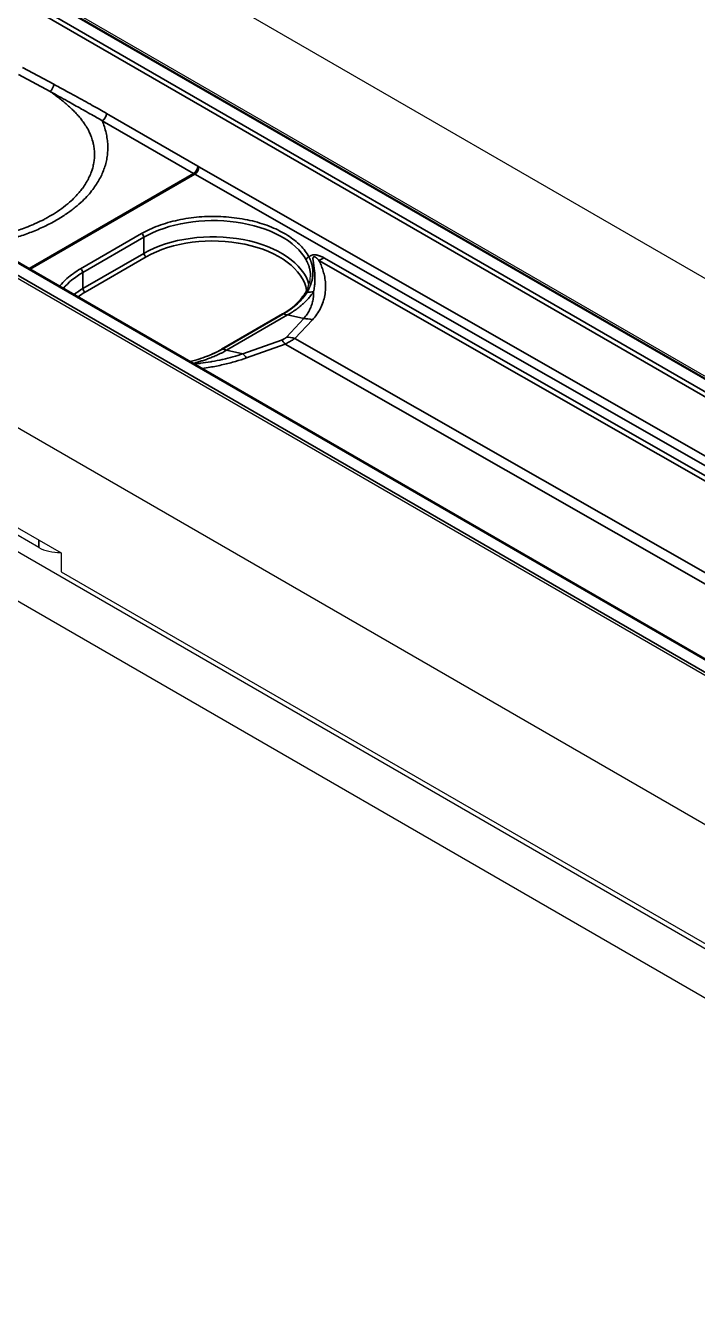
# Model space of a CAD drawing. Header units: millimetres. Extents: x 68 to 2000, y 100 to 2870.
# Drawn here: x 1445.8 to 1501.1, y 788.5 to 894.6 of the extents above; entities that cross this region are included whole.
import ezdxf

# ---------------------------------------------------------------- set-up
doc = ezdxf.new("R2010")
doc.units = ezdxf.units.MM
doc.header["$LTSCALE"] = 10
doc.layers.add('_Sichtbarkanten', color=7, linetype='Continuous', lineweight=25)
doc.layers.add('Sichtbar schmal (ISO)', color=7, linetype='Continuous', lineweight=35)

msp = doc.modelspace()

# ---------------------------------------------------------------- linework, layer by layer
at = {"layer": '_Sichtbarkanten'}
for p, q in [((1274.8, 1004.8), (1593, 821.09)), ((1286.11, 990.05), (1567.55, 827.56)), ((1286.57, 989.96), (1567.29, 827.89)), ((1235.91, 982.35), (1554.1, 798.64)), ((1547.56, 816.03), (1266.14, 978.51)), ((1545.97, 815.58), (1265.25, 977.65)), ((1466.94, 870.88), (1461.92, 867.99)), ((1414.27, 869.16), (1546.86, 792.61)), ((1546.86, 788.53), (1414.27, 865.08)), ((1426.12, 864.28), (1448.75, 851.22)), ((1446.91, 851.67), (1429.58, 861.67)), ((1448.75, 851.22), (1448.75, 849.67)), ((1448.75, 849.67), (1509.2, 814.76))]:
    msp.add_line(p, q, dxfattribs=at)
for centre, major_axis, ratio, start_param, end_param in [((1462.05, 867.77), (-0.125, 0.217), 0.589802, 0.000537, 0.00064), ((1448.68, 852.69), (-2.5, 0), 0.578054, 0.786007, 1.578464)]:
    msp.add_ellipse(centre, major_axis=major_axis, ratio=ratio, start_param=start_param, end_param=end_param, dxfattribs=at)
for points in [[(1468.8, 872.58), (1469.08, 873.05), (1469.23, 873.53), (1469.24, 873.98)], [(1466.94, 870.88), (1466.94, 870.88), (1466.94, 870.88), (1466.94, 870.88)]]:
    msp.add_open_spline(points, degree=3, dxfattribs=at)
for points, knots in [([(1466.94, 870.88), (1467.54, 871.23), (1468.05, 871.64), (1468.57, 872.24), (1468.69, 872.41), (1468.8, 872.58)], [0, 0, 0, 0, 0.5172031, 0.5172031, 0.7129245, 0.7129245, 0.7129245, 0.7129245]), ([(1459.31, 866.99), (1459.99, 867.14), (1460.63, 867.36), (1461.45, 867.73), (1461.7, 867.85), (1461.92, 867.99)], [0.0820415, 0.0820415, 0.0820415, 0.0820415, 0.5203042, 0.5203042, 0.7160716, 0.7160716, 0.7160716, 0.7160716])]:
    msp.add_open_spline(points, degree=3, knots=knots, dxfattribs=at)
at = {"layer": 'Sichtbar schmal (ISO)'}
for p, q in [((1285.1, 989.52), (1566.53, 827.04)), ((1567.42, 827.55), (1285.99, 990.04)), ((1566.35, 826.74), (1284.93, 989.22)), ((1265.12, 977.99), (1546.56, 815.5)), ((1547.44, 816.02), (1266.02, 978.5)), ((1445.55, 891.15), (1448.13, 889.77)), ((1445.24, 890.56), (1447.82, 889.18)), ((1452.12, 886.76), (1459.63, 882.42)), ((1452.48, 887.36), (1459.98, 883.03)), ((1446.1, 874.61), (1459.63, 882.42)), ((1446.19, 874.56), (1459.72, 882.37)), ((1459.72, 882.37), (1562.22, 823.82)), ((1460.07, 882.97), (1562.92, 824.23)), ((1450.33, 874.59), (1455.35, 877.48)), ((1450.51, 874.28), (1455.53, 877.18)), ((1455.53, 877.18), (1455.55, 875.86)), ((1450.53, 872.97), (1455.55, 875.86)), ((1450.7, 872.66), (1455.72, 875.56)), ((1469.94, 875.28), (1546.19, 831.72)), ((1470.35, 875.48), (1546.59, 831.93)), ((1450.51, 874.28), (1450.53, 872.97)), ((1470.45, 873.62), (1470.45, 873.62)), ((1467.03, 870.89), (1462.01, 867.99)), ((1462.35, 867.9), (1467.36, 870.79)), ((1468.69, 870.49), (1467.36, 870.79)), ((1468.69, 870.49), (1467.26, 868.96)), ((1469.4, 870.39), (1467.97, 868.86)), ((1466.86, 868.73), (1463.67, 867.6)), ((1467.97, 868.86), (1533.31, 831.54)), ((1463.67, 867.6), (1462.35, 867.9)), ((1467.17, 868.4), (1463.98, 867.26)), ((1467.17, 868.4), (1532.5, 831.07)), ((1446.91, 851.67), (1446.91, 852.28))]:
    msp.add_line(p, q, dxfattribs=at)
for centre, major_axis, ratio, start_param, end_param in [((1447.77, 889.57), (0.237, 0.44), 0.595228, 4.00544, 5.463512), ((1452.12, 887.16), (0.25, 0.433), 0.57735, 3.926991, 5.480334), ((1459.63, 882.83), (0.25, 0.433), 0.57735, 3.926992, 5.480334), ((1459.63, 902.83), (12.5, -21.65), 0.57735, 5.497787, 5.503023), ((1459.72, 882.78), (0.248, 0.434), 0.580313, 3.924309, 5.477656), ((1460.31, 905.45), (-11.83, 23.79), 0.584954, 2.419128, 2.424095), ((1461.21, 873.94), (8.03, 0.04), 0.574224, 0.295803, 2.353525), ((1455.35, 877.28), (0.125, -0.217), 0.57735, 0.802851, 2.36143), ((1461.21, 872.6), (8, 0), 0.57735, 0.149566, 2.356194), ((1461.21, 872.4), (7.75, 0), 0.57735, 0.093863, 2.356194), ((1455.72, 875.77), (-0.125, 0.217), 0.57735, 0.802851, 2.356194), ((1469.13, 875.36), (-0.22, -0.118), 0.783058, 4.318505, 5.869395), ((1470.33, 879.58), (2.48, 4.34), 0.580365, 3.809993, 3.92436), ((1456.19, 871.04), (8.03, 0.04), 0.574225, 2.353524, 2.698243), ((1450.33, 874.38), (0.125, -0.217), 0.57735, 0.802851, 2.36143), ((1456.19, 869.7), (8, 0), 0.57735, 2.356194, 2.495666), ((1450.7, 872.87), (-0.125, 0.217), 0.57735, 0.802851, 2.356194), ((1456.19, 869.5), (7.75, 0), 0.57735, 2.356194, 2.468253), ((1469.01, 872.45), (-0.213, 0.13), 0.763655, 5.367945, 6.283189), ((1467.94, 876.83), (-4.43, 2.31), 0.783417, 2.174068, 2.29128), ((1466.33, 875.29), (-2.5, 4.33), 0.57735, 2.55575, 2.652887), ((1469.2, 868.24), (-1.83, 1.7), 0.803702, 5.270685, 5.583182), ((1467.38, 866.48), (-0.84, 2.36), 0.268501, 5.561414, 5.87391), ((1467.78, 866.71), (-1.83, 1.7), 0.803702, 5.270686, 5.583183), ((1462.05, 867.77), (-0.125, 0.217), 0.589802, 5.697944, 6.283721), ((1461.31, 872.4), (-2.5, 4.33), 0.57735, 2.55575, 2.652887), ((1464.19, 865.35), (-0.84, 2.36), 0.268501, 5.561414, 5.87391)]:
    msp.add_ellipse(centre, major_axis=major_axis, ratio=ratio, start_param=start_param, end_param=end_param, dxfattribs=at)
msp.add_open_spline([(1448.13, 889.77), (1448.45, 889.59), (1449.06, 889.26), (1449.89, 888.81), (1450.64, 888.4), (1451.31, 888.02), (1451.93, 887.68), (1452.3, 887.46), (1452.48, 887.36)], degree=3, dxfattribs=at)
for points, knots in [([(1441.96, 877), (1442, 877.01), (1442.05, 877.01), (1442.09, 877.02), (1442.31, 877.05), (1442.53, 877.09), (1442.76, 877.13), (1442.8, 877.14), (1442.84, 877.15), (1442.88, 877.16), (1443.15, 877.21), (1443.44, 877.27), (1443.74, 877.34), (1443.83, 877.36), (1443.92, 877.39), (1444.01, 877.41), (1444.23, 877.47), (1444.46, 877.53), (1444.69, 877.6), (1444.86, 877.65), (1445.02, 877.7), (1445.19, 877.76), (1445.36, 877.81), (1445.53, 877.87), (1445.69, 877.93), (1445.9, 878.01), (1446.1, 878.09), (1446.3, 878.17), (1446.43, 878.23), (1446.56, 878.29), (1446.69, 878.34), (1446.91, 878.44), (1447.12, 878.55), (1447.33, 878.65), (1447.43, 878.71), (1447.52, 878.76), (1447.62, 878.81), (1447.85, 878.94), (1448.06, 879.06), (1448.26, 879.19), (1448.32, 879.23), (1448.38, 879.27), (1448.44, 879.31), (1448.68, 879.47), (1448.9, 879.63), (1449.09, 879.79), (1449.11, 879.8), (1449.12, 879.8), (1449.13, 879.81), (1449.34, 879.98), (1449.52, 880.14), (1449.69, 880.3), (1449.73, 880.35), (1449.77, 880.39), (1449.82, 880.43), (1449.93, 880.54), (1450.04, 880.66), (1450.13, 880.77), (1450.24, 880.88), (1450.33, 881), (1450.42, 881.11), (1450.44, 881.14), (1450.46, 881.17), (1450.49, 881.2), (1450.59, 881.34), (1450.68, 881.48), (1450.77, 881.62), (1450.81, 881.69), (1450.85, 881.76), (1450.89, 881.83), (1450.93, 881.9), (1450.97, 881.97), (1451, 882.04), (1451.07, 882.17), (1451.13, 882.31), (1451.19, 882.46), (1451.2, 882.5), (1451.22, 882.54), (1451.23, 882.58), (1451.27, 882.68), (1451.3, 882.78), (1451.33, 882.88), (1451.37, 883.03), (1451.4, 883.17), (1451.42, 883.31), (1451.43, 883.33), (1451.43, 883.34), (1451.43, 883.36), (1451.45, 883.49), (1451.47, 883.62), (1451.47, 883.75), (1451.48, 883.88), (1451.48, 884.02), (1451.48, 884.16), (1451.48, 884.17), (1451.48, 884.17), (1451.48, 884.18), (1451.47, 884.33), (1451.45, 884.47), (1451.43, 884.62), (1451.41, 884.74), (1451.39, 884.86), (1451.36, 884.98), (1451.35, 885.01), (1451.34, 885.04), (1451.33, 885.07), (1451.29, 885.22), (1451.24, 885.37), (1451.18, 885.52), (1451.14, 885.63), (1451.1, 885.73), (1451.04, 885.84), (1451.02, 885.88), (1451, 885.93), (1450.98, 885.98), (1450.9, 886.13), (1450.81, 886.27), (1450.72, 886.41), (1450.65, 886.53), (1450.57, 886.64), (1450.5, 886.74), (1450.48, 886.76), (1450.47, 886.78), (1450.45, 886.8), (1450.36, 886.92), (1450.27, 887.03), (1450.18, 887.13), (1450.09, 887.23), (1450, 887.33), (1449.91, 887.43), (1449.82, 887.53), (1449.73, 887.62), (1449.64, 887.71), (1449.63, 887.72), (1449.62, 887.72), (1449.61, 887.73), (1449.52, 887.81), (1449.44, 887.89), (1449.35, 887.97), (1449.26, 888.05), (1449.16, 888.14), (1449.07, 888.22), (1448.97, 888.3), (1448.87, 888.38), (1448.77, 888.47), (1448.67, 888.55), (1448.56, 888.63), (1448.46, 888.71), (1448.35, 888.79), (1448.25, 888.86), (1448.14, 888.94), (1448.13, 888.95), (1448.11, 888.96), (1448.1, 888.97), (1448.01, 889.04), (1447.91, 889.11), (1447.82, 889.18)], [0.3621811, 0.3621811, 0.3621811, 0.3621811, 0.3653846, 0.3653846, 0.3653846, 0.3818232, 0.3818232, 0.3818232, 0.3846154, 0.3846154, 0.3846154, 0.4038462, 0.4038462, 0.4038462, 0.4093576, 0.4093576, 0.4093576, 0.4230769, 0.4230769, 0.4230769, 0.4327241, 0.4327241, 0.4327241, 0.4423077, 0.4423077, 0.4423077, 0.4539652, 0.4539652, 0.4539652, 0.4615385, 0.4615385, 0.4615385, 0.474558, 0.474558, 0.474558, 0.4807692, 0.4807692, 0.4807692, 0.4956006, 0.4956006, 0.4956006, 0.5, 0.5, 0.5, 0.5181467, 0.5181467, 0.5181467, 0.5192308, 0.5192308, 0.5192308, 0.5384615, 0.5384615, 0.5384615, 0.5434493, 0.5434493, 0.5434493, 0.5576923, 0.5576923, 0.5576923, 0.5727792, 0.5727792, 0.5727792, 0.5769231, 0.5769231, 0.5769231, 0.5961538, 0.5961538, 0.5961538, 0.6058788, 0.6058788, 0.6058788, 0.6153846, 0.6153846, 0.6153846, 0.6346154, 0.6346154, 0.6346154, 0.6403017, 0.6403017, 0.6403017, 0.6538462, 0.6538462, 0.6538462, 0.6730769, 0.6730769, 0.6730769, 0.6751186, 0.6751186, 0.6751186, 0.6923077, 0.6923077, 0.6923077, 0.7106147, 0.7106147, 0.7106147, 0.7115385, 0.7115385, 0.7115385, 0.7307692, 0.7307692, 0.7307692, 0.7464052, 0.7464052, 0.7464052, 0.75, 0.75, 0.75, 0.7692308, 0.7692308, 0.7692308, 0.7825567, 0.7825567, 0.7825567, 0.7884615, 0.7884615, 0.7884615, 0.8076923, 0.8076923, 0.8076923, 0.8236648, 0.8236648, 0.8236648, 0.8269231, 0.8269231, 0.8269231, 0.8461538, 0.8461538, 0.8461538, 0.8653846, 0.8653846, 0.8653846, 0.8846154, 0.8846154, 0.8846154, 0.8864713, 0.8864713, 0.8864713, 0.9038462, 0.9038462, 0.9038462, 0.9230769, 0.9230769, 0.9230769, 0.9423077, 0.9423077, 0.9423077, 0.9615385, 0.9615385, 0.9615385, 0.9807692, 0.9807692, 0.9807692, 0.9833197, 0.9833197, 0.9833197, 1, 1, 1, 1]), ([(1447.82, 889.18), (1448.11, 889.01), (1448.39, 888.86), (1448.66, 888.71), (1448.68, 888.7), (1448.7, 888.69), (1448.73, 888.68), (1448.97, 888.54), (1449.2, 888.41), (1449.43, 888.29), (1449.47, 888.27), (1449.51, 888.24), (1449.55, 888.22), (1449.75, 888.11), (1449.94, 888), (1450.12, 887.9), (1450.18, 887.87), (1450.24, 887.84), (1450.29, 887.8), (1450.47, 887.7), (1450.64, 887.61), (1450.8, 887.52), (1450.86, 887.49), (1450.91, 887.45), (1450.97, 887.42), (1451.15, 887.32), (1451.32, 887.22), (1451.48, 887.13), (1451.51, 887.11), (1451.54, 887.09), (1451.57, 887.08), (1451.76, 886.96), (1451.95, 886.86), (1452.12, 886.76)], [0, 0, 0, 0, 0.1540501, 0.1540501, 0.1540501, 0.1666667, 0.1666667, 0.1666667, 0.3069509, 0.3069509, 0.3069509, 0.3333333, 0.3333333, 0.3333333, 0.4590457, 0.4590457, 0.4590457, 0.5, 0.5, 0.5, 0.6250424, 0.6250424, 0.6250424, 0.6666667, 0.6666667, 0.6666667, 0.8081362, 0.8081362, 0.8081362, 0.8333333, 0.8333333, 0.8333333, 1, 1, 1, 1]), ([(1442.67, 876.59), (1442.88, 876.63), (1443.37, 876.73), (1444.21, 876.93), (1445.23, 877.22), (1446.31, 877.6), (1447.37, 878.06), (1448.35, 878.57), (1449.2, 879.11), (1449.92, 879.65), (1450.5, 880.16), (1450.97, 880.65), (1451.34, 881.1), (1451.65, 881.54), (1451.91, 881.98), (1452.13, 882.43), (1452.31, 882.89), (1452.44, 883.35), (1452.53, 883.81), (1452.57, 884.29), (1452.58, 884.77), (1452.53, 885.26), (1452.44, 885.76), (1452.3, 886.28), (1452.18, 886.6), (1452.12, 886.76)], [0.311186, 0.311186, 0.311186, 0.311186, 0.3333333, 0.3636364, 0.3939394, 0.4242424, 0.4545455, 0.4848485, 0.5151515, 0.5454545, 0.5757576, 0.6060606, 0.6363636, 0.6666667, 0.6969697, 0.7272727, 0.7575758, 0.7878788, 0.8181818, 0.8484848, 0.8787879, 0.9090909, 0.9393939, 0.969697, 1, 1, 1, 1]), ([(1455.35, 877.48), (1455.56, 877.6), (1456, 877.83), (1456.73, 878.14), (1457.51, 878.39), (1458.34, 878.6), (1459.2, 878.76), (1460.08, 878.86), (1460.97, 878.9), (1461.87, 878.89), (1462.76, 878.82), (1463.64, 878.7), (1464.48, 878.53), (1465.29, 878.3), (1466.04, 878.03), (1466.75, 877.7), (1467.38, 877.34), (1467.94, 876.94), (1468.43, 876.51), (1468.83, 876.05), (1469.04, 875.73), (1469.12, 875.56)], [0, 0, 0, 0, 0.0526316, 0.1052632, 0.1578947, 0.2105263, 0.2631579, 0.3157895, 0.3684211, 0.4210526, 0.4736842, 0.5263158, 0.5789474, 0.6315789, 0.6842105, 0.7368421, 0.7894737, 0.8421053, 0.8947368, 0.9473684, 1, 1, 1, 1]), ([(1468.89, 875.32), (1468.9, 875.29), (1468.91, 875.27), (1468.93, 875.24), (1468.93, 875.24), (1468.93, 875.24), (1468.93, 875.24), (1468.94, 875.21), (1468.95, 875.19), (1468.97, 875.16), (1468.97, 875.15), (1468.97, 875.15), (1468.97, 875.15), (1468.99, 875.12), (1469, 875.09), (1469.01, 875.07), (1469.01, 875.06), (1469.02, 875.05), (1469.02, 875.05), (1469.03, 875.02), (1469.04, 874.99), (1469.05, 874.97), (1469.06, 874.96), (1469.06, 874.95), (1469.07, 874.94), (1469.08, 874.91), (1469.09, 874.88), (1469.1, 874.86), (1469.1, 874.84), (1469.11, 874.83), (1469.11, 874.82), (1469.12, 874.79), (1469.13, 874.76), (1469.14, 874.73), (1469.14, 874.72), (1469.15, 874.7), (1469.15, 874.68), (1469.16, 874.66), (1469.17, 874.63), (1469.17, 874.6), (1469.18, 874.58), (1469.18, 874.56), (1469.19, 874.54), (1469.19, 874.51), (1469.2, 874.48), (1469.2, 874.46), (1469.21, 874.43), (1469.21, 874.4), (1469.22, 874.37), (1469.22, 874.35), (1469.23, 874.32), (1469.23, 874.29), (1469.23, 874.26), (1469.24, 874.23), (1469.24, 874.19), (1469.24, 874.16), (1469.24, 874.14), (1469.24, 874.11), (1469.24, 874.07), (1469.24, 874.03), (1469.24, 873.98), (1469.24, 873.98), (1469.24, 873.98), (1469.24, 873.98)], [0, 0, 0, 0, 0.0625, 0.0625, 0.0625, 0.0661891, 0.0661891, 0.0661891, 0.125, 0.125, 0.125, 0.1331624, 0.1331624, 0.1331624, 0.1875, 0.1875, 0.1875, 0.1999486, 0.1999486, 0.1999486, 0.25, 0.25, 0.25, 0.2665749, 0.2665749, 0.2665749, 0.3125, 0.3125, 0.3125, 0.3331226, 0.3331226, 0.3331226, 0.375, 0.375, 0.375, 0.3996603, 0.3996603, 0.3996603, 0.4375, 0.4375, 0.4375, 0.4662528, 0.4662528, 0.4662528, 0.5, 0.5, 0.5, 0.5329208, 0.5329208, 0.5329208, 0.5625, 0.5625, 0.5625, 0.5996775, 0.5996775, 0.5996775, 0.625, 0.625, 0.625, 0.6665373, 0.6665373, 0.6665373, 0.6685496, 0.6685496, 0.6685496, 0.6685496]), ([(1469.12, 875.56), (1469.13, 875.54), (1469.14, 875.53), (1469.15, 875.51), (1469.15, 875.5), (1469.16, 875.49), (1469.16, 875.48), (1469.17, 875.47), (1469.17, 875.46), (1469.18, 875.45), (1469.18, 875.43), (1469.19, 875.42), (1469.2, 875.4), (1469.2, 875.4), (1469.2, 875.4), (1469.2, 875.39), (1469.21, 875.38), (1469.22, 875.36), (1469.23, 875.34), (1469.23, 875.33), (1469.23, 875.32), (1469.24, 875.3), (1469.24, 875.3), (1469.25, 875.29), (1469.25, 875.28), (1469.26, 875.26), (1469.26, 875.24), (1469.27, 875.22), (1469.27, 875.21), (1469.28, 875.21), (1469.28, 875.2), (1469.28, 875.19), (1469.29, 875.17), (1469.3, 875.15), (1469.3, 875.13), (1469.31, 875.11), (1469.32, 875.09), (1469.33, 875.06), (1469.33, 875.04), (1469.34, 875.01), (1469.35, 874.99), (1469.35, 874.98), (1469.35, 874.96), (1469.36, 874.95), (1469.36, 874.94), (1469.36, 874.93), (1469.37, 874.9), (1469.38, 874.87), (1469.38, 874.84), (1469.39, 874.84), (1469.39, 874.83), (1469.39, 874.82), (1469.39, 874.8), (1469.4, 874.77), (1469.4, 874.75), (1469.41, 874.72), (1469.41, 874.7), (1469.42, 874.67), (1469.42, 874.66), (1469.42, 874.65), (1469.42, 874.64), (1469.43, 874.61), (1469.43, 874.57), (1469.43, 874.53), (1469.44, 874.52), (1469.44, 874.51), (1469.44, 874.5), (1469.44, 874.47), (1469.44, 874.44), (1469.44, 874.4), (1469.45, 874.38), (1469.45, 874.35), (1469.45, 874.32), (1469.45, 874.3), (1469.45, 874.28), (1469.45, 874.26), (1469.45, 874.21), (1469.45, 874.16), (1469.44, 874.11), (1469.44, 874.11), (1469.44, 874.11), (1469.44, 874.1), (1469.44, 874.05), (1469.43, 873.99), (1469.42, 873.92), (1469.42, 873.91), (1469.42, 873.9), (1469.42, 873.88), (1469.41, 873.83), (1469.4, 873.78), (1469.39, 873.72), (1469.38, 873.69), (1469.38, 873.66), (1469.37, 873.63), (1469.36, 873.59), (1469.35, 873.55), (1469.34, 873.51), (1469.32, 873.46), (1469.31, 873.4), (1469.28, 873.34), (1469.28, 873.33), (1469.28, 873.31), (1469.27, 873.3), (1469.25, 873.23), (1469.22, 873.16), (1469.18, 873.09), (1469.17, 873.06), (1469.16, 873.04), (1469.15, 873.02), (1469.13, 872.97), (1469.1, 872.92), (1469.08, 872.87), (1469.04, 872.8), (1469, 872.73), (1468.96, 872.66)], [0, 0, 0, 0, 0.0416341, 0.0416341, 0.0416341, 0.0625, 0.0625, 0.0625, 0.0866207, 0.0866207, 0.0866207, 0.125, 0.125, 0.125, 0.1276593, 0.1276593, 0.1276593, 0.1662083, 0.1662083, 0.1662083, 0.1875, 0.1875, 0.1875, 0.2033565, 0.2033565, 0.2033565, 0.2399222, 0.2399222, 0.2399222, 0.25, 0.25, 0.25, 0.2764862, 0.2764862, 0.2764862, 0.3125, 0.3125, 0.3125, 0.3510776, 0.3510776, 0.3510776, 0.375, 0.375, 0.375, 0.3895387, 0.3895387, 0.3895387, 0.4289244, 0.4289244, 0.4289244, 0.4375, 0.4375, 0.4375, 0.4693245, 0.4693245, 0.4693245, 0.5, 0.5, 0.5, 0.5108569, 0.5108569, 0.5108569, 0.553618, 0.553618, 0.553618, 0.5625, 0.5625, 0.5625, 0.597656, 0.597656, 0.597656, 0.625, 0.625, 0.625, 0.6431249, 0.6431249, 0.6431249, 0.6875, 0.6875, 0.6875, 0.6904332, 0.6904332, 0.6904332, 0.7396953, 0.7396953, 0.7396953, 0.75, 0.75, 0.75, 0.7896329, 0.7896329, 0.7896329, 0.8125, 0.8125, 0.8125, 0.837854, 0.837854, 0.837854, 0.875, 0.875, 0.875, 0.8829222, 0.8829222, 0.8829222, 0.9250289, 0.9250289, 0.9250289, 0.9375, 0.9375, 0.9375, 0.9648926, 0.9648926, 0.9648926, 0.9999999, 0.9999999, 0.9999999, 0.9999999]), ([(1469.12, 875.56), (1469.14, 875.57), (1469.16, 875.6), (1469.21, 875.63), (1469.25, 875.66), (1469.3, 875.68), (1469.35, 875.7), (1469.39, 875.72), (1469.44, 875.73), (1469.5, 875.74), (1469.55, 875.74), (1469.62, 875.74), (1469.69, 875.73), (1469.76, 875.72), (1469.83, 875.7), (1469.91, 875.68), (1469.99, 875.65), (1470.08, 875.62), (1470.16, 875.58), (1470.25, 875.54), (1470.32, 875.5), (1470.35, 875.48)], [0, 0, 0, 0, 0.0526316, 0.1052632, 0.1578947, 0.2105263, 0.2631579, 0.3157895, 0.3684211, 0.4210526, 0.4736842, 0.5263158, 0.5789474, 0.6315789, 0.6842105, 0.7368421, 0.7894737, 0.8421053, 0.8947368, 0.9473684, 0.9999999, 0.9999999, 0.9999999, 0.9999999]), ([(1469.94, 875.28), (1470, 875.16), (1470.06, 875.04), (1470.11, 874.91), (1470.16, 874.78), (1470.21, 874.64), (1470.26, 874.49), (1470.31, 874.35), (1470.35, 874.19), (1470.39, 874.03), (1470.42, 873.86), (1470.45, 873.69), (1470.47, 873.51), (1470.48, 873.33), (1470.49, 873.14), (1470.48, 872.96), (1470.48, 872.77), (1470.46, 872.58), (1470.42, 872.4), (1470.39, 872.22), (1470.34, 872.04), (1470.29, 871.86), (1470.23, 871.69), (1470.15, 871.51), (1470.07, 871.34), (1469.98, 871.17), (1469.88, 871.01), (1469.77, 870.85), (1469.66, 870.69), (1469.53, 870.54), (1469.4, 870.39)], [0, 0, 0, 0, 0.1, 0.1, 0.1, 0.2, 0.2, 0.2, 0.3, 0.3, 0.3, 0.4, 0.4, 0.4, 0.5, 0.5, 0.5, 0.6, 0.6, 0.6, 0.7, 0.7, 0.7, 0.8, 0.8, 0.8, 0.9, 0.9, 0.9, 1, 1, 1, 1]), ([(1469.5, 872.7), (1469.51, 872.76), (1469.53, 872.83), (1469.54, 872.9), (1469.54, 872.91), (1469.54, 872.91), (1469.54, 872.92), (1469.55, 872.99), (1469.56, 873.05), (1469.57, 873.12), (1469.57, 873.12), (1469.57, 873.13), (1469.57, 873.13), (1469.58, 873.2), (1469.59, 873.26), (1469.59, 873.33), (1469.59, 873.33), (1469.6, 873.34), (1469.6, 873.34), (1469.6, 873.41), (1469.6, 873.47), (1469.61, 873.54), (1469.61, 873.54), (1469.61, 873.55), (1469.61, 873.55), (1469.61, 873.62), (1469.61, 873.68), (1469.61, 873.74), (1469.61, 873.75), (1469.61, 873.75), (1469.61, 873.76), (1469.61, 873.82), (1469.61, 873.88), (1469.61, 873.94), (1469.61, 873.94), (1469.61, 873.95), (1469.61, 873.95), (1469.61, 874.01), (1469.6, 874.06), (1469.6, 874.11), (1469.6, 874.12), (1469.6, 874.12), (1469.6, 874.13), (1469.6, 874.18), (1469.59, 874.23), (1469.59, 874.27), (1469.59, 874.27), (1469.59, 874.28), (1469.59, 874.28), (1469.58, 874.33), (1469.58, 874.37), (1469.58, 874.41), (1469.58, 874.41), (1469.58, 874.42), (1469.58, 874.42), (1469.57, 874.46), (1469.57, 874.5), (1469.56, 874.54), (1469.56, 874.54), (1469.56, 874.54), (1469.56, 874.54), (1469.56, 874.58), (1469.55, 874.62), (1469.55, 874.65), (1469.55, 874.65), (1469.55, 874.65), (1469.55, 874.66), (1469.54, 874.69), (1469.54, 874.72), (1469.53, 874.75), (1469.53, 874.75), (1469.53, 874.76), (1469.53, 874.76), (1469.53, 874.79), (1469.52, 874.82), (1469.52, 874.84), (1469.52, 874.85), (1469.52, 874.85), (1469.52, 874.85), (1469.52, 874.88), (1469.51, 874.9), (1469.51, 874.93), (1469.51, 874.93), (1469.51, 874.93), (1469.51, 874.93), (1469.5, 874.96), (1469.5, 874.98), (1469.5, 875.01), (1469.5, 875.01), (1469.5, 875.01), (1469.5, 875.01), (1469.49, 875.03), (1469.49, 875.06), (1469.49, 875.08), (1469.49, 875.08), (1469.49, 875.08), (1469.49, 875.08), (1469.48, 875.1), (1469.48, 875.12), (1469.48, 875.14), (1469.48, 875.14), (1469.48, 875.14), (1469.48, 875.15), (1469.47, 875.17), (1469.47, 875.18), (1469.47, 875.2), (1469.47, 875.2), (1469.47, 875.2), (1469.47, 875.2), (1469.47, 875.22), (1469.46, 875.24), (1469.46, 875.26), (1469.46, 875.27), (1469.46, 875.29), (1469.46, 875.31), (1469.46, 875.32), (1469.46, 875.34), (1469.45, 875.35), (1469.45, 875.37), (1469.45, 875.38), (1469.45, 875.39), (1469.45, 875.41), (1469.45, 875.42), (1469.45, 875.43), (1469.45, 875.44), (1469.45, 875.46), (1469.46, 875.47), (1469.46, 875.48), (1469.46, 875.49), (1469.46, 875.5), (1469.46, 875.51), (1469.46, 875.52), (1469.47, 875.52), (1469.47, 875.53), (1469.47, 875.54), (1469.48, 875.55), (1469.48, 875.55), (1469.48, 875.56), (1469.49, 875.56), (1469.49, 875.57), (1469.5, 875.57), (1469.5, 875.57), (1469.51, 875.58), (1469.51, 875.58), (1469.52, 875.58), (1469.52, 875.58), (1469.53, 875.58), (1469.53, 875.58), (1469.54, 875.59), (1469.55, 875.59), (1469.55, 875.58), (1469.56, 875.58), (1469.57, 875.58), (1469.58, 875.58), (1469.59, 875.58), (1469.6, 875.57), (1469.61, 875.57), (1469.62, 875.56), (1469.63, 875.56), (1469.64, 875.55), (1469.65, 875.54), (1469.66, 875.54), (1469.68, 875.53), (1469.69, 875.52), (1469.7, 875.51), (1469.71, 875.5), (1469.73, 875.49), (1469.74, 875.48), (1469.75, 875.47), (1469.77, 875.46), (1469.78, 875.44), (1469.8, 875.43), (1469.81, 875.41), (1469.83, 875.4), (1469.84, 875.38), (1469.86, 875.37), (1469.88, 875.35), (1469.89, 875.33), (1469.91, 875.32), (1469.93, 875.3), (1469.94, 875.28)], [0, 0, 0, 0, 0.021727, 0.021727, 0.021727, 0.02381, 0.02381, 0.02381, 0.045583, 0.045583, 0.045583, 0.047619, 0.047619, 0.047619, 0.069445, 0.069445, 0.069445, 0.071429, 0.071429, 0.071429, 0.093311, 0.093311, 0.093311, 0.095238, 0.095238, 0.095238, 0.11718, 0.11718, 0.11718, 0.119048, 0.119048, 0.119048, 0.141038, 0.141038, 0.141038, 0.142857, 0.142857, 0.142857, 0.164889, 0.164889, 0.164889, 0.166667, 0.166667, 0.166667, 0.188744, 0.188744, 0.188744, 0.190476, 0.190476, 0.190476, 0.212605, 0.212605, 0.212605, 0.214286, 0.214286, 0.214286, 0.236468, 0.236468, 0.236468, 0.238095, 0.238095, 0.238095, 0.260328, 0.260328, 0.260328, 0.261905, 0.261905, 0.261905, 0.284189, 0.284189, 0.284189, 0.285714, 0.285714, 0.285714, 0.308049, 0.308049, 0.308049, 0.309524, 0.309524, 0.309524, 0.33191, 0.33191, 0.33191, 0.333333, 0.333333, 0.333333, 0.35577, 0.35577, 0.35577, 0.357143, 0.357143, 0.357143, 0.379631, 0.379631, 0.379631, 0.380952, 0.380952, 0.380952, 0.403491, 0.403491, 0.403491, 0.404762, 0.404762, 0.404762, 0.427351, 0.427351, 0.427351, 0.428571, 0.428571, 0.428571, 0.451211, 0.451211, 0.451211, 0.475072, 0.475072, 0.475072, 0.498933, 0.498933, 0.498933, 0.522794, 0.522794, 0.522794, 0.546654, 0.546654, 0.546654, 0.570514, 0.570514, 0.570514, 0.594375, 0.594375, 0.594375, 0.618235, 0.618235, 0.618235, 0.642095, 0.642095, 0.642095, 0.665952, 0.665952, 0.665952, 0.68981, 0.68981, 0.68981, 0.713671, 0.713671, 0.713671, 0.737529, 0.737529, 0.737529, 0.761394, 0.761394, 0.761394, 0.785259, 0.785259, 0.785259, 0.809119, 0.809119, 0.809119, 0.832978, 0.832978, 0.832978, 0.856838, 0.856838, 0.856838, 0.880698, 0.880698, 0.880698, 0.904559, 0.904559, 0.904559, 0.928419, 0.928419, 0.928419, 0.952279, 0.952279, 0.952279, 0.97614, 0.97614, 0.97614, 1, 1, 1, 1]), ([(1448.62, 873.16), (1448.67, 873.22), (1448.85, 873.43), (1449.2, 873.79), (1449.73, 874.21), (1450.12, 874.46), (1450.33, 874.59)], [0.8218211, 0.8218211, 0.8218211, 0.8218211, 0.8421053, 0.8947368, 0.9473684, 1, 1, 1, 1]), ([(1468.96, 872.66), (1468.86, 872.49), (1468.74, 872.33), (1468.61, 872.17), (1468.48, 872.01), (1468.33, 871.86), (1468.17, 871.71), (1468, 871.56), (1467.83, 871.41), (1467.64, 871.28), (1467.45, 871.14), (1467.24, 871.01), (1467.03, 870.89)], [0, 0, 0, 0, 0.248741, 0.248741, 0.248741, 0.499365, 0.499365, 0.499365, 0.749894, 0.749894, 0.749894, 1, 1, 1, 1]), ([(1467.36, 870.79), (1467.5, 870.87), (1467.63, 870.95), (1467.74, 871.03), (1467.75, 871.03), (1467.76, 871.04), (1467.78, 871.05), (1467.88, 871.12), (1467.98, 871.18), (1468.06, 871.25), (1468.08, 871.26), (1468.1, 871.27), (1468.11, 871.28), (1468.19, 871.34), (1468.27, 871.4), (1468.33, 871.45), (1468.35, 871.47), (1468.37, 871.49), (1468.39, 871.5), (1468.45, 871.55), (1468.51, 871.6), (1468.57, 871.65), (1468.59, 871.67), (1468.61, 871.69), (1468.63, 871.7), (1468.68, 871.75), (1468.73, 871.79), (1468.77, 871.84), (1468.79, 871.86), (1468.81, 871.88), (1468.83, 871.9), (1468.88, 871.94), (1468.92, 871.98), (1468.96, 872.03), (1468.98, 872.05), (1469, 872.07), (1469.02, 872.09), (1469.06, 872.13), (1469.1, 872.18), (1469.14, 872.22), (1469.15, 872.24), (1469.17, 872.27), (1469.19, 872.29), (1469.23, 872.34), (1469.27, 872.39), (1469.31, 872.44), (1469.33, 872.46), (1469.34, 872.47), (1469.35, 872.49), (1469.4, 872.56), (1469.45, 872.63), (1469.5, 872.7)], [0, 0, 0, 0, 0.1017218, 0.1017218, 0.1017218, 0.1111111, 0.1111111, 0.1111111, 0.2046711, 0.2046711, 0.2046711, 0.2222222, 0.2222222, 0.2222222, 0.308684, 0.308684, 0.308684, 0.3333333, 0.3333333, 0.3333333, 0.4139675, 0.4139675, 0.4139675, 0.4444444, 0.4444444, 0.4444444, 0.521176, 0.521176, 0.521176, 0.5555556, 0.5555556, 0.5555556, 0.6300864, 0.6300864, 0.6300864, 0.6666667, 0.6666667, 0.6666667, 0.7425849, 0.7425849, 0.7425849, 0.7777778, 0.7777778, 0.7777778, 0.8638146, 0.8638146, 0.8638146, 0.8888889, 0.8888889, 0.8888889, 0.9999999, 0.9999999, 0.9999999, 0.9999999]), ([(1469.5, 872.7), (1469.5, 872.67), (1469.5, 872.65), (1469.5, 872.63), (1469.5, 872.49), (1469.49, 872.36), (1469.48, 872.22), (1469.48, 872.2), (1469.47, 872.18), (1469.47, 872.16), (1469.45, 872.03), (1469.42, 871.89), (1469.39, 871.76), (1469.38, 871.75), (1469.38, 871.73), (1469.37, 871.71), (1469.33, 871.58), (1469.28, 871.44), (1469.22, 871.31), (1469.22, 871.3), (1469.21, 871.29), (1469.2, 871.28), (1469.14, 871.15), (1469.07, 871.01), (1468.99, 870.89), (1468.98, 870.88), (1468.98, 870.88), (1468.98, 870.87), (1468.89, 870.74), (1468.79, 870.62), (1468.69, 870.5), (1468.69, 870.49), (1468.69, 870.49), (1468.69, 870.49)], [0.0000001, 0.0000001, 0.0000001, 0.0000001, 0.0281762, 0.0281762, 0.0281762, 0.2, 0.2, 0.2, 0.2273064, 0.2273064, 0.2273064, 0.4, 0.4, 0.4, 0.4232007, 0.4232007, 0.4232007, 0.6, 0.6, 0.6, 0.6155207, 0.6155207, 0.6155207, 0.8, 0.8, 0.8, 0.8064143, 0.8064143, 0.8064143, 0.9987896, 0.9987896, 0.9987896, 1, 1, 1, 1]), ([(1467.03, 870.89), (1467.01, 870.89), (1467, 870.89), (1466.98, 870.89), (1466.97, 870.89), (1466.96, 870.89), (1466.95, 870.89), (1466.94, 870.88), (1466.94, 870.88), (1466.94, 870.88)], [0, 0, 0, 0, 0.2, 0.2, 0.2, 0.4, 0.4, 0.4, 0.4326714, 0.4326714, 0.4326714, 0.4326714]), ([(1467.26, 868.96), (1467.25, 868.95), (1467.21, 868.91), (1467.14, 868.86), (1467.06, 868.82), (1466.97, 868.77), (1466.9, 868.75), (1466.86, 868.73)], [0.0000019, 0.0000019, 0.0000019, 0.0000019, 0.2, 0.4, 0.6, 0.8, 1, 1, 1, 1]), ([(1467.97, 868.86), (1467.93, 868.83), (1467.88, 868.8), (1467.83, 868.77), (1467.79, 868.74), (1467.74, 868.71), (1467.69, 868.68), (1467.64, 868.65), (1467.58, 868.62), (1467.53, 868.59), (1467.47, 868.56), (1467.41, 868.53), (1467.35, 868.5), (1467.29, 868.46), (1467.23, 868.43), (1467.17, 868.4)], [0.000001, 0.000001, 0.000001, 0.000001, 0.2, 0.2, 0.2, 0.4, 0.4, 0.4, 0.6, 0.6, 0.6, 0.8, 0.8, 0.8, 1, 1, 1, 1]), ([(1462.01, 867.99), (1461.8, 867.87), (1461.57, 867.75), (1461.34, 867.64), (1461.1, 867.53), (1460.85, 867.43), (1460.59, 867.34), (1460.59, 867.34), (1460.59, 867.34), (1460.59, 867.34), (1460.33, 867.24), (1460.07, 867.16), (1459.8, 867.08), (1459.8, 867.08), (1459.79, 867.08), (1459.79, 867.08), (1459.64, 867.04), (1459.49, 867), (1459.34, 866.97)], [0, 0, 0, 0, 0.25, 0.25, 0.25, 0.5, 0.5, 0.5, 0.5014366, 0.5014366, 0.5014366, 0.75, 0.75, 0.75, 0.7518169, 0.7518169, 0.7518169, 0.8880252, 0.8880252, 0.8880252, 0.8880252]), ([(1459.61, 866.82), (1459.67, 866.83), (1459.73, 866.85), (1459.8, 866.86), (1459.8, 866.87), (1459.8, 866.87), (1459.8, 866.87), (1459.91, 866.89), (1460.01, 866.92), (1460.12, 866.96), (1460.12, 866.96), (1460.13, 866.96), (1460.13, 866.96), (1460.23, 866.99), (1460.34, 867.02), (1460.44, 867.06), (1460.44, 867.06), (1460.45, 867.06), (1460.45, 867.06), (1460.56, 867.09), (1460.66, 867.13), (1460.77, 867.17), (1460.78, 867.17), (1460.78, 867.17), (1460.78, 867.17), (1460.89, 867.21), (1461.01, 867.26), (1461.13, 867.31), (1461.25, 867.35), (1461.37, 867.41), (1461.5, 867.46), (1461.5, 867.47), (1461.51, 867.47), (1461.51, 867.47), (1461.64, 867.53), (1461.77, 867.59), (1461.91, 867.66), (1461.91, 867.66), (1461.92, 867.66), (1461.92, 867.66), (1462.06, 867.73), (1462.2, 867.81), (1462.35, 867.9)], [0.1571648, 0.1571648, 0.1571648, 0.1571648, 0.2202695, 0.2202695, 0.2202695, 0.2222222, 0.2222222, 0.2222222, 0.3290383, 0.3290383, 0.3290383, 0.3333333, 0.3333333, 0.3333333, 0.4398323, 0.4398323, 0.4398323, 0.4444444, 0.4444444, 0.4444444, 0.5526627, 0.5526627, 0.5526627, 0.5555556, 0.5555556, 0.5555556, 0.6666667, 0.6666667, 0.6666667, 0.7777778, 0.7777778, 0.7777778, 0.7810456, 0.7810456, 0.7810456, 0.8888889, 0.8888889, 0.8888889, 0.8924579, 0.8924579, 0.8924579, 1, 1, 1, 1]), ([(1463.67, 867.6), (1463.42, 867.51), (1463.15, 867.43), (1462.87, 867.35), (1462.87, 867.35), (1462.87, 867.35), (1462.87, 867.35), (1462.6, 867.27), (1462.32, 867.2), (1462.03, 867.14), (1462.01, 867.13), (1462, 867.13), (1461.98, 867.13), (1461.71, 867.07), (1461.43, 867.01), (1461.14, 866.96), (1461.1, 866.95), (1461.07, 866.95), (1461.03, 866.94), (1460.76, 866.89), (1460.48, 866.85), (1460.21, 866.82), (1460.16, 866.81), (1460.11, 866.8), (1460.06, 866.8), (1459.94, 866.78), (1459.82, 866.77), (1459.71, 866.76)], [0, 0, 0, 0, 0.1980709, 0.1980709, 0.1980709, 0.2, 0.2, 0.2, 0.3895764, 0.3895764, 0.3895764, 0.4, 0.4, 0.4, 0.5772162, 0.5772162, 0.5772162, 0.6, 0.6, 0.6, 0.7675736, 0.7675736, 0.7675736, 0.8, 0.8, 0.8, 0.8743622, 0.8743622, 0.8743622, 0.8743622]), ([(1463.98, 867.26), (1463.69, 867.16), (1463.08, 866.96), (1462.07, 866.7), (1461.13, 866.51), (1460.56, 866.42), (1460.35, 866.39)], [0, 0, 0, 0, 0.0909091, 0.1818182, 0.2727273, 0.3245409, 0.3245409, 0.3245409, 0.3245409])]:
    msp.add_open_spline(points, degree=3, knots=knots, dxfattribs=at)

doc.saveas('drawing.dxf')
